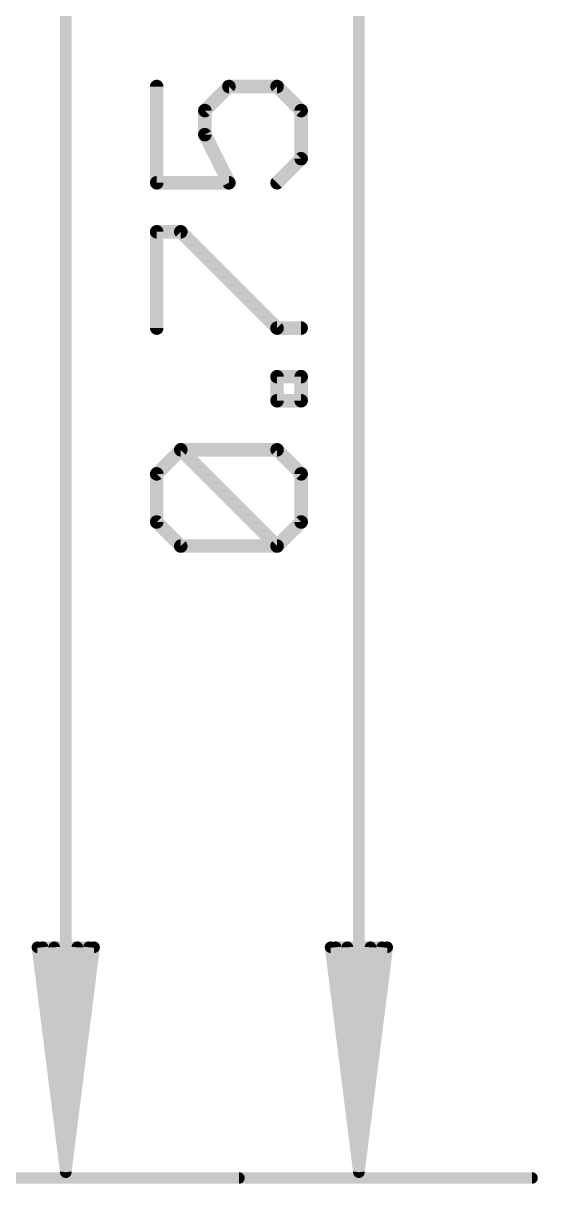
# Model space of a CAD drawing. Extents: x -8.2 to 26.1, y -5.3 to 30.5.
# Drawn here: x 20.35 to 26.14, y -0.07 to 13.01 of the extents above; entities that cross this region are included whole.
import ezdxf

# ---------------------------------------------------------------- set-up
doc = ezdxf.new("R2010")
doc.units = 0
doc.layers.add('47', color=253, linetype='CONTINUOUS')

msp = doc.modelspace()

# ---------------------------------------------------------------- linework, layer by layer
at = {"layer": '47'}
for points, const_width in [([(24.13, 0.065), (24.13, 18.985)], 0.13), ([(20.828, 0.065), (20.828, 16.445)], 0.13), ([(21.8523, 12.2974), (21.8523, 11.2127)], 0.1524), ([(22.3946, 12.0262), (22.6658, 12.2974)], 0.1524), ([(22.6658, 12.2974), (23.2081, 12.2974)], 0.1524), ([(23.2081, 12.2974), (23.4793, 12.0262)], 0.1524), ([(22.3946, 11.755), (22.3946, 12.0262)], 0.1524), ([(23.4793, 12.0262), (23.4793, 11.4839)], 0.1524), ([(22.6658, 11.2127), (22.3946, 11.755)], 0.1524), ([(23.4793, 11.4839), (23.2081, 11.2127)], 0.1524), ([(21.8523, 11.2127), (22.6658, 11.2127)], 0.1524), ([(21.8523, 9.5755), (21.8523, 10.6602)], 0.1524), ([(21.8523, 10.6602), (22.1235, 10.6602)], 0.1524), ([(22.1235, 10.6602), (23.2081, 9.5755)], 0.1524), ([(23.2081, 9.5755), (23.4793, 9.5755)], 0.1524), ([(23.2081, 8.757), (23.2081, 9.0281)], 0.1524), ([(23.2081, 9.0281), (23.4793, 9.0281)], 0.1524), ([(23.4793, 9.0281), (23.4793, 8.757)], 0.1524), ([(23.4793, 8.757), (23.2081, 8.757)], 0.1524), ([(21.8523, 7.9333), (22.1235, 8.2045)], 0.1524), ([(22.1235, 8.2045), (23.2081, 8.2045)], 0.1524), ([(23.2081, 7.1198), (22.1235, 8.2045)], 0.1524), ([(23.2081, 8.2045), (23.4793, 7.9333)], 0.1524), ([(21.8523, 7.391), (21.8523, 7.9333)], 0.1524), ([(23.4793, 7.9333), (23.4793, 7.391)], 0.1524), ([(22.1235, 7.1198), (21.8523, 7.391)], 0.1524), ([(23.4793, 7.391), (23.2081, 7.1198)], 0.1524), ([(23.2081, 7.1198), (22.1235, 7.1198)], 0.1524), ([(20.828, 0.065), (20.5088, 2.6)], 0.13), ([(20.5088, 2.6), (21.1472, 2.6)], 0.13), ([(20.828, 0.065), (20.568, 2.6)], 0.13), ([(20.828, 0.065), (20.698, 2.6)], 0.13), ([(21.1472, 2.6), (20.828, 0.065)], 0.13), ([(20.958, 2.6), (20.828, 0.065)], 0.13), ([(21.088, 2.6), (20.828, 0.065)], 0.13), ([(24.13, 0.065), (23.8108, 2.6)], 0.13), ([(23.8108, 2.6), (24.4492, 2.6)], 0.13), ([(24.13, 0.065), (23.87, 2.6)], 0.13), ([(24.13, 0.065), (24, 2.6)], 0.13), ([(24.4492, 2.6), (24.13, 0.065)], 0.13), ([(24.26, 2.6), (24.13, 0.065)], 0.13), ([(24.39, 2.6), (24.13, 0.065)], 0.13), ([(8.89, 0), (26.08, 0)], 0.13), ([(11.43, 0), (22.778, 0)], 0.13)]:
    msp.add_lwpolyline(points, dxfattribs=dict(at, const_width=const_width))
for points, const_width in [([(21.8904, 12.2974, 1), (21.8142, 12.2974)], 0.0762), ([(22.6658, 12.3355, 1), (22.6658, 12.2593)], 0.0762), ([(22.6927, 12.2704, 1), (22.6389, 12.3243)], 0.0762), ([(23.2351, 12.3243, 1), (23.1812, 12.2704)], 0.0762), ([(23.2081, 12.2593, 1), (23.2081, 12.3355)], 0.0762), ([(22.4327, 12.0262, 1), (22.3565, 12.0262)], 0.0762), ([(22.3677, 12.0531, 1), (22.4216, 11.9993)], 0.0762), ([(23.5174, 12.0262, 1), (23.4412, 12.0262)], 0.0762), ([(23.4524, 11.9993, 1), (23.5062, 12.0531)], 0.0762), ([(22.3565, 11.755, 1), (22.4327, 11.755)], 0.0762), ([(22.4287, 11.7721, 1), (22.3606, 11.738)], 0.0762), ([(23.4412, 11.4839, 1), (23.5174, 11.4839)], 0.0762), ([(23.5062, 11.4569, 1), (23.4524, 11.5108)], 0.0762), ([(21.8523, 11.2508, 1), (21.8523, 11.1746)], 0.0762), ([(21.8142, 11.2127, 1), (21.8904, 11.2127)], 0.0762), ([(22.6317, 11.1957, 1), (22.6999, 11.2297)], 0.0762), ([(22.6658, 11.1746, 1), (22.6658, 11.2508)], 0.0762), ([(23.1812, 11.2396, 1), (23.2351, 11.1858)], 0.0762), ([(21.8904, 10.6602, 1), (21.8142, 10.6602)], 0.0762), ([(21.8523, 10.6983, 1), (21.8523, 10.6221)], 0.0762), ([(22.1504, 10.6871, 1), (22.0965, 10.6333)], 0.0762), ([(22.1235, 10.6221, 1), (22.1235, 10.6983)], 0.0762), ([(21.8142, 9.5755, 1), (21.8904, 9.5755)], 0.0762), ([(23.2081, 9.6136, 1), (23.2081, 9.5374)], 0.0762), ([(23.1812, 9.5486, 1), (23.2351, 9.6025)], 0.0762), ([(23.4793, 9.5374, 1), (23.4793, 9.6136)], 0.0762), ([(23.2462, 9.0281, 1), (23.17, 9.0281)], 0.0762), ([(23.2081, 9.0662, 1), (23.2081, 8.99)], 0.0762), ([(23.5174, 9.0281, 1), (23.4412, 9.0281)], 0.0762), ([(23.4793, 8.99, 1), (23.4793, 9.0662)], 0.0762), ([(23.2081, 8.7951, 1), (23.2081, 8.7189)], 0.0762), ([(23.17, 8.757, 1), (23.2462, 8.757)], 0.0762), ([(23.4412, 8.757, 1), (23.5174, 8.757)], 0.0762), ([(23.4793, 8.7189, 1), (23.4793, 8.7951)], 0.0762), ([(22.1504, 8.2314, 1), (22.0965, 8.1775)], 0.0762), ([(22.1235, 8.2426, 1), (22.1235, 8.1664)], 0.0762), ([(22.1504, 8.1775, 1), (22.0965, 8.2314)], 0.0762), ([(23.2351, 8.2314, 1), (23.1812, 8.1775)], 0.0762), ([(23.2081, 8.1664, 1), (23.2081, 8.2426)], 0.0762), ([(21.8904, 7.9333, 1), (21.8142, 7.9333)], 0.0762), ([(21.8254, 7.9602, 1), (21.8793, 7.9064)], 0.0762), ([(23.5174, 7.9333, 1), (23.4412, 7.9333)], 0.0762), ([(23.4524, 7.9064, 1), (23.5062, 7.9602)], 0.0762), ([(21.8793, 7.4179, 1), (21.8254, 7.364)], 0.0762), ([(23.5062, 7.364, 1), (23.4524, 7.4179)], 0.0762), ([(21.8142, 7.391, 1), (21.8904, 7.391)], 0.0762), ([(23.4412, 7.391, 1), (23.5174, 7.391)], 0.0762), ([(22.1235, 7.1579, 1), (22.1235, 7.0817)], 0.0762), ([(23.2081, 7.0817, 1), (23.2081, 7.1579)], 0.0762), ([(22.0965, 7.0929, 1), (22.1504, 7.1468)], 0.0762), ([(23.1812, 7.1468, 1), (23.2351, 7.0929)], 0.0762), ([(23.1812, 7.0929, 1), (23.2351, 7.1468)], 0.0762), ([(20.541, 2.6041, 1), (20.4765, 2.5959)], 0.065), ([(20.5088, 2.6325, 1), (20.5088, 2.5675)], 0.065), ([(20.6003, 2.6033, 1), (20.5357, 2.5967)], 0.065), ([(20.7305, 2.6017, 1), (20.6655, 2.5983)], 0.065), ([(20.9905, 2.5983, 1), (20.9255, 2.6017)], 0.065), ([(21.1203, 2.5967, 1), (21.0557, 2.6033)], 0.065), ([(21.1795, 2.5959, 1), (21.115, 2.6041)], 0.065), ([(21.1472, 2.5675, 1), (21.1472, 2.6325)], 0.065), ([(23.843, 2.6041, 1), (23.7785, 2.5959)], 0.065), ([(23.8108, 2.6325, 1), (23.8108, 2.5675)], 0.065), ([(23.9023, 2.6033, 1), (23.8377, 2.5967)], 0.065), ([(24.0325, 2.6017, 1), (23.9675, 2.5983)], 0.065), ([(24.2925, 2.5983, 1), (24.2275, 2.6017)], 0.065), ([(24.4223, 2.5967, 1), (24.3577, 2.6033)], 0.065), ([(24.4815, 2.5959, 1), (24.417, 2.6041)], 0.065), ([(24.4492, 2.5675, 1), (24.4492, 2.6325)], 0.065), ([(20.7958, 0.0691, 1), (20.8602, 0.0609)], 0.065), ([(20.7957, 0.0683, 1), (20.8603, 0.0617)], 0.065), ([(20.7955, 0.0633, 1), (20.8605, 0.0667)], 0.065), ([(20.7955, 0.0667, 1), (20.8605, 0.0633)], 0.065), ([(20.7955, 0.065, 1), (20.8605, 0.065)], 0.065), ([(20.7957, 0.0617, 1), (20.8603, 0.0683)], 0.065), ([(20.7958, 0.0609, 1), (20.8602, 0.0691)], 0.065), ([(22.778, -0.0325, 1), (22.778, 0.0325)], 0.065), ([(24.0978, 0.0691, 1), (24.1622, 0.0609)], 0.065), ([(24.0977, 0.0683, 1), (24.1623, 0.0617)], 0.065), ([(24.0975, 0.0633, 1), (24.1625, 0.0667)], 0.065), ([(24.0975, 0.0667, 1), (24.1625, 0.0633)], 0.065), ([(24.0975, 0.065, 1), (24.1625, 0.065)], 0.065), ([(24.0977, 0.0617, 1), (24.1623, 0.0683)], 0.065), ([(24.0978, 0.0609, 1), (24.1622, 0.0691)], 0.065), ([(26.08, -0.0325, 1), (26.08, 0.0325)], 0.065)]:
    msp.add_lwpolyline(points, format="xyb", dxfattribs=dict(at, const_width=const_width))

doc.saveas('drawing.dxf')
